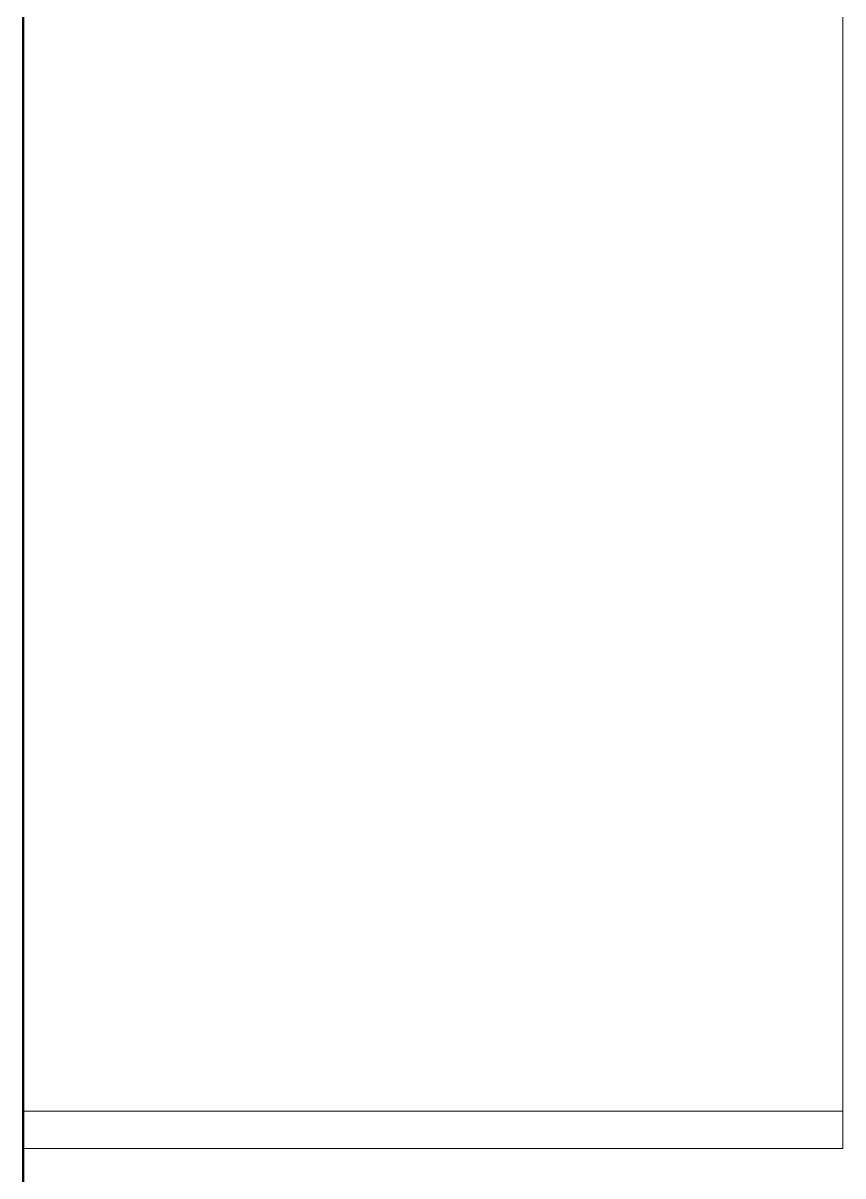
# Model space of a CAD drawing. Header units: metres. Extents: x 10 to 831, y 10 to 584.
# Drawn here: x 546 to 546.8, y 325.537 to 326.663 of the extents above; entities that cross this region are included whole.
import ezdxf

# ---------------------------------------------------------------- set-up
doc = ezdxf.new("R2010")
doc.units = ezdxf.units.M
doc.layers.add('CUT', color=7, linetype='Continuous', lineweight=50)
doc.layers.add('VIS', color=8, linetype='Continuous', lineweight=13)

msp = doc.modelspace()

# ---------------------------------------------------------------- linework, layer by layer
at = {"layer": 'CUT'}
msp.add_line((546, 288), (546, 384), dxfattribs=at)
at = {"layer": 'VIS'}
for p, q in [((546, 288), (546, 384)), ((546.8, 325.6), (546.8, 328.302)), ((546.8, 328.302), (546.8, 325.6)), ((546.8, 328.302), (546.8, 325.6)), ((546.8, 326.612), (546.8, 328.302)), ((546.8, 328.302), (546.8, 325.6)), ((546.8, 325.6), (546.8, 328.302)), ((546.8, 328.302), (546.8, 326.612)), ((546.8, 325.6), (546.8, 328.302)), ((546.8, 328.302), (546.8, 325.6)), ((546.8, 325.6), (546.8, 328.302)), ((546.8, 325.6), (546.8, 328.302)), ((546.8, 325.6), (546.8, 328.302)), ((546.8, 326.612), (546.8, 328.302)), ((546.8, 328.302), (546.8, 325.6)), ((546.8, 328.302), (546.8, 325.6)), ((546.8, 325.6), (546.8, 328.302)), ((546.8, 328.302), (546.8, 326.4304)), ((546.8, 325.6), (546.8, 328.302)), ((546.8, 328.302), (546.8, 325.6)), ((546.8, 325.6), (546.8, 328.302)), ((546.8, 325.6), (546.8, 328.302)), ((546.8, 328.302), (546.8, 325.6)), ((546.8, 325.6), (546.8, 328.302)), ((546.8, 328.302), (546.8, 325.6)), ((546.8, 328.302), (546.8, 326.612)), ((546.8, 325.6), (546.8, 328.302)), ((546.8, 325.6), (546.8, 328.302)), ((546.8, 328.302), (546.8, 325.6)), ((546.8, 325.6), (546.8, 328.302)), ((546.8, 328.302), (546.8, 325.6)), ((546.8, 328.302), (546.8, 326.1224)), ((546.8, 325.6), (546.8, 328.302)), ((546.8, 326.612), (546.8, 328.302)), ((546.8, 328.302), (546.8, 326.5592)), ((546.8, 328.302), (546.8, 326.5592)), ((546.8, 325.6), (546.8, 328.302)), ((546.8, 328.302), (546.8, 325.6)), ((546.8, 325.6), (546.8, 328.302)), ((546.8, 328.302), (546.8, 325.6)), ((546.8, 325.6), (546.8, 328.302)), ((546.8, 325.6), (546.8, 328.302)), ((546.8, 325.6), (546.8, 328.302)), ((546.8, 325.6), (546.8, 328.302)), ((546.8, 325.6), (546.8, 328.302)), ((546.8, 328.302), (546.8, 326.5592)), ((546.8, 328.302), (546.8, 326.5592)), ((546.8, 325.6), (546.8, 328.302)), ((546.8, 328.302), (546.8, 326.1224)), ((546.8, 325.6), (546.8, 328.302)), ((546.8, 328.302), (546.8, 325.6)), ((546.8, 328.302), (546.8, 325.6)), ((546.8, 328.302), (546.8, 325.6)), ((546.8, 328.302), (546.8, 326.612)), ((546.8, 325.6), (546.8, 328.302)), ((546.8, 328.302), (546.8, 325.6)), ((546.8, 325.6), (546.8, 328.302)), ((546.8, 328.302), (546.8, 325.6)), ((546.8, 328.302), (546.8, 326.5592)), ((546.8, 328.302), (546.8, 326.5592)), ((546.8, 325.6), (546.8, 328.302)), ((546.8, 325.6), (546.8, 328.302)), ((546.8, 325.6), (546.8, 328.302)), ((546.8, 328.302), (546.8, 325.6)), ((546.8, 326.4196), (546.8, 328.302)), ((546.8, 328.302), (546.8, 325.6)), ((546.8, 326.4196), (546.8, 328.302)), ((546.8, 328.302), (546.8, 326.4304)), ((546.8, 325.6), (546.8, 328.302)), ((546.8, 328.302), (546.8, 325.6)), ((546.8, 325.6), (546.8, 328.302)), ((546.8, 328.302), (546.8, 325.6)), ((546.8, 326.612), (546.8, 328.302)), ((546.8, 328.302), (546.8, 326.5592)), ((546.8, 328.302), (546.8, 326.5592)), ((546.8, 325.6), (546.8, 328.302)), ((546.8, 325.6), (546.8, 328.302)), ((546.8, 328.302), (546.8, 325.6)), ((546.8, 325.6), (546.8, 328.302)), ((546.8, 328.302), (546.8, 325.6)), ((546.8, 325.6), (546.8, 328.302)), ((546.8, 328.302), (546.8, 325.6)), ((546.8, 325.6), (546.8, 328.302)), ((546.8, 328.302), (546.8, 326.612)), ((546.8, 328.302), (546.8, 325.6)), ((546.8, 327.9336), (546.8, 326.514)), ((546.8, 327.9336), (546.8, 326.514)), ((546.8, 327.7796), (546.8, 325.6)), ((546.8, 325.6), (546.8, 327.7796)), ((546.8, 327.7796), (546.8, 325.6)), ((546.8, 325.6), (546.8, 327.7796)), ((546.8, 325.6), (546.8, 327.7796)), ((546.8, 327.7796), (546.8, 325.6)), ((546.8, 327.7796), (546.8, 325.6)), ((546.8, 325.6), (546.8, 327.7796)), ((546.8, 327.754), (546.8, 326.1476)), ((546.8, 327.754), (546.8, 326.1476)), ((546, 325.6), (546, 327.598)), ((546, 325.6), (546, 327.598)), ((546.8, 327.4132), (546.8, 325.9664)), ((546.8, 327.4132), (546.8, 325.9664)), ((546.8, 327.136), (546.8, 325.6)), ((546.8, 327.136), (546.8, 325.6)), ((546.8, 327.136), (546.8, 325.6)), ((546.8, 327.136), (546.8, 325.6)), ((546.8, 326.7732), (546.8, 326.1168)), ((546.8, 326.7732), (546.8, 326.1168)), ((546.8, 326.7472), (546.8, 326.558)), ((546.8, 326.7472), (546.8, 326.558)), ((546.8, 326.5384), (546.8, 326.7356)), ((546.8, 326.5384), (546.8, 326.7356)), ((546.8, 326.5384), (546.8, 326.7356)), ((546.8, 326.5384), (546.8, 326.7356)), ((546.8, 326.7348), (546.8, 326.5372)), ((546.8, 326.7348), (546.8, 326.5372)), ((546.8, 326.6608), (546.8, 326.73)), ((546.8, 326.6608), (546.8, 326.73)), ((546.8, 326.6608), (546.8, 326.73)), ((546.8, 326.6608), (546.8, 326.73)), ((546.8, 326.6608), (546.8, 326.73)), ((546.8, 326.6608), (546.8, 326.73)), ((546.8, 326.6608), (546.8, 326.73)), ((546.8, 326.6608), (546.8, 326.73)), ((546.8, 325.6), (546.8, 326.7188)), ((546.8, 325.6), (546.8, 326.7188)), ((546.8, 325.6), (546.8, 326.7188)), ((546.8, 326.7188), (546.8, 325.6)), ((546.8, 325.6), (546.8, 326.7188)), ((546.8, 326.7188), (546.8, 325.6)), ((546.8, 325.6), (546.8, 326.7188)), ((546.8, 326.7188), (546.8, 325.6)), ((546.8, 325.6), (546.8, 326.7188)), ((546.8, 326.7188), (546.8, 325.6)), ((546.8, 326.7188), (546.8, 325.6)), ((546.8, 326.7188), (546.8, 325.6)), ((546.8, 326.7188), (546.8, 325.6)), ((546.8, 325.6), (546.8, 326.7188)), ((546.8, 326.7188), (546.8, 325.6)), ((546.8, 325.6), (546.8, 326.7188)), ((546.8, 326.7152), (546.8, 326.3252)), ((546.8, 325.6), (546.8, 326.7152)), ((546.8, 325.6), (546.8, 326.7152)), ((546.8, 325.6), (546.8, 326.7152)), ((546.8, 326.7152), (546.8, 326.3252)), ((546.8, 325.6), (546.8, 326.7152)), ((546.8, 326.7152), (546.8, 326.3252)), ((546.8, 326.7152), (546.8, 326.3252)), ((546.8, 326.7096), (546.8, 326.1224)), ((546.8, 326.7096), (546.8, 326.1224)), ((546.8, 326.7096), (546.8, 326.1224)), ((546.8, 326.7096), (546.8, 326.1224)), ((546.8, 326.5956), (546.8, 326.7032)), ((546.8, 326.7032), (546.8, 326.5956)), ((546.8, 326.7032), (546.8, 326.5956)), ((546.8, 326.5956), (546.8, 326.7032)), ((546.8, 326.7), (546.8, 326.5916)), ((546.8, 326.7), (546.8, 326.5916)), ((546.8, 326.694), (546.8, 326.6192)), ((546.8, 326.694), (546.8, 326.6192)), ((546.8, 326.5784), (546.8, 326.688)), ((546.8, 326.5784), (546.8, 326.688)), ((546.8, 326.6468), (546.8, 326.6788)), ((546.8, 326.6468), (546.8, 326.6788)), ((546.8, 326.6756), (546.8, 326.5852)), ((546.8, 326.6756), (546.8, 326.5852)), ((546.8, 326.6528), (546.8, 326.6708)), ((546.8, 326.6528), (546.8, 326.6708)), ((546.8, 326.5908), (546.8, 326.6608)), ((546.8, 326.5908), (546.8, 326.6608)), ((546.8, 326.5908), (546.8, 326.6608)), ((546.8, 326.5908), (546.8, 326.6608)), ((546.8, 326.5908), (546.8, 326.6608)), ((546.8, 326.5908), (546.8, 326.6608)), ((546.8, 326.5908), (546.8, 326.6608)), ((546.8, 326.5908), (546.8, 326.6608)), ((546.8, 326.634), (546.8, 326.6528)), ((546.8, 326.634), (546.8, 326.6528)), ((546.8, 326.61), (546.8, 326.6468)), ((546.8, 326.61), (546.8, 326.6468)), ((546.8, 326.614), (546.8, 326.634)), ((546.8, 326.614), (546.8, 326.634)), ((546.8, 326.6192), (546.8, 326.5376)), ((546.8, 326.6192), (546.8, 326.5376)), ((546.8, 326.5924), (546.8, 326.614)), ((546.8, 326.5924), (546.8, 326.614)), ((546.8, 326.612), (546.8, 326.5424)), ((546.8, 326.5424), (546.8, 326.612)), ((546.8, 326.612), (546.8, 326.5424)), ((546.8, 326.5424), (546.8, 326.612)), ((546.8, 326.612), (546.8, 326.5424)), ((546.8, 326.5424), (546.8, 326.612)), ((546.8, 326.612), (546.8, 326.5424)), ((546.8, 326.5424), (546.8, 326.612)), ((546.8, 326.5696), (546.8, 326.61)), ((546.8, 326.5696), (546.8, 326.61)), ((546.8, 326.4988), (546.8, 326.5956)), ((546.8, 326.4988), (546.8, 326.5956)), ((546.8, 326.5956), (546.8, 326.4988)), ((546.8, 326.5956), (546.8, 326.4988)), ((546.8, 326.5692), (546.8, 326.5924)), ((546.8, 326.5692), (546.8, 326.5924)), ((546.8, 326.5916), (546.8, 326.4948)), ((546.8, 326.5916), (546.8, 326.4948)), ((546.8, 326.5212), (546.8, 326.5908)), ((546.8, 326.5212), (546.8, 326.5908)), ((546.8, 326.5212), (546.8, 326.5908)), ((546.8, 326.5212), (546.8, 326.5908)), ((546.8, 326.5212), (546.8, 326.5908)), ((546.8, 326.5212), (546.8, 326.5908)), ((546.8, 326.5212), (546.8, 326.5908)), ((546.8, 326.5212), (546.8, 326.5908)), ((546.8, 326.59), (546.8, 326.59)), ((546.8, 326.59), (546.8, 326.4268)), ((546.8, 326.59), (546.8, 326.416)), ((546.8, 326.59), (546.8, 326.416)), ((546.8, 326.59), (546.8, 326.59)), ((546.8, 326.59), (546.8, 326.4268)), ((546.8, 326.5852), (546.8, 326.4876)), ((546.8, 326.5852), (546.8, 326.4876)), ((546.8, 326.4824), (546.8, 326.5784)), ((546.8, 326.4824), (546.8, 326.5784)), ((546.8, 326.5256), (546.8, 326.5696)), ((546.8, 326.5256), (546.8, 326.5696)), ((546.8, 326.5444), (546.8, 326.5692)), ((546.8, 326.5444), (546.8, 326.5692)), ((546.8, 326.5592), (546.8, 326.4128)), ((546.8, 326.5592), (546.8, 326.4128)), ((546.8, 326.4128), (546.8, 326.5592)), ((546.8, 326.4128), (546.8, 326.5592)), ((546.8, 326.5592), (546.8, 326.4128)), ((546.8, 326.4128), (546.8, 326.5592)), ((546.8, 326.4128), (546.8, 326.5592)), ((546.8, 326.5592), (546.8, 326.4128)), ((546.8, 326.558), (546.8, 326.384)), ((546.8, 326.558), (546.8, 326.384)), ((546.8, 326.5536), (546.8, 326.5536)), ((546.8, 326.5536), (546.8, 326.4328)), ((546.8, 326.5536), (546.8, 326.5536)), ((546.8, 326.49), (546.8, 326.5536)), ((546.8, 326.49), (546.8, 326.5536)), ((546.8, 326.5536), (546.8, 326.4328)), ((546.8, 326.5172), (546.8, 326.5444)), ((546.8, 326.5172), (546.8, 326.5444)), ((546.8, 326.5424), (546.8, 326.4768)), ((546.8, 326.5424), (546.8, 326.4768)), ((546.8, 326.4768), (546.8, 326.5424)), ((546.8, 326.4768), (546.8, 326.5424)), ((546.8, 326.5424), (546.8, 326.4768)), ((546.8, 326.4768), (546.8, 326.5424)), ((546.8, 326.4768), (546.8, 326.5424)), ((546.8, 326.5424), (546.8, 326.4768)), ((546.8, 326.3584), (546.8, 326.5384)), ((546.8, 326.3584), (546.8, 326.5384)), ((546.8, 326.3584), (546.8, 326.5384)), ((546.8, 326.3584), (546.8, 326.5384)), ((546.8, 326.5376), (546.8, 326.4492)), ((546.8, 326.5376), (546.8, 326.4492)), ((546.8, 326.5372), (546.8, 326.3572)), ((546.8, 326.5372), (546.8, 326.3572)), ((546.8, 326.478), (546.8, 326.5256)), ((546.8, 326.478), (546.8, 326.5256)), ((546.8, 326.5232), (546.8, 326.4548)), ((546.8, 326.5232), (546.8, 326.4548)), ((546.8, 326.5232), (546.8, 326.4548)), ((546.8, 326.5232), (546.8, 326.4548)), ((546.8, 326.5232), (546.8, 326.4548)), ((546.8, 326.5232), (546.8, 326.4548)), ((546.8, 326.5232), (546.8, 326.4548)), ((546.8, 326.5232), (546.8, 326.4548)), ((546.8, 326.488), (546.8, 326.5172)), ((546.8, 326.488), (546.8, 326.5172)), ((546.8, 326.514), (546.8, 326.4808)), ((546.8, 326.514), (546.8, 326.4808)), ((546.8, 326.4988), (546.8, 326.4128)), ((546.8, 326.4988), (546.8, 326.4128)), ((546.8, 326.4128), (546.8, 326.4988)), ((546.8, 326.4128), (546.8, 326.4988)), ((546.8, 326.4948), (546.8, 326.4088)), ((546.8, 326.4948), (546.8, 326.4088)), ((546.8, 326.3428), (546.8, 326.492)), ((546.8, 326.492), (546.8, 326.4292)), ((546.8, 326.3428), (546.8, 326.492)), ((546.8, 326.492), (546.8, 326.492)), ((546.8, 326.492), (546.8, 326.4292)), ((546.8, 326.492), (546.8, 326.492)), ((546.8, 326.4308), (546.8, 326.49)), ((546.8, 326.4308), (546.8, 326.49)), ((546.8, 326.4564), (546.8, 326.488)), ((546.8, 326.4564), (546.8, 326.488)), ((546.8, 326.4876), (546.8, 326.3832)), ((546.8, 326.4876), (546.8, 326.3832)), ((546.8, 326.3996), (546.8, 326.4824)), ((546.8, 326.3996), (546.8, 326.4824)), ((546.8, 326.4808), (546.8, 326.464)), ((546.8, 326.4808), (546.8, 326.464)), ((546.8, 326.4268), (546.8, 326.478)), ((546.8, 326.4268), (546.8, 326.478)), ((546.8, 326.4156), (546.8, 326.4768)), ((546.8, 326.4156), (546.8, 326.4768)), ((546.8, 326.4768), (546.8, 326.4156)), ((546.8, 326.4768), (546.8, 326.4156)), ((546.8, 326.4156), (546.8, 326.4768)), ((546.8, 326.4768), (546.8, 326.4156)), ((546.8, 326.4768), (546.8, 326.4156)), ((546.8, 326.4156), (546.8, 326.4768)), ((546.8, 326.4224), (546.8, 326.4564)), ((546.8, 326.4224), (546.8, 326.4564)), ((546.8, 326.4548), (546.8, 326.3832)), ((546.8, 326.4548), (546.8, 326.3832)), ((546.8, 326.4548), (546.8, 326.3832)), ((546.8, 326.4548), (546.8, 326.3832)), ((546.8, 326.4548), (546.8, 326.3832)), ((546.8, 326.4548), (546.8, 326.3832)), ((546.8, 326.4548), (546.8, 326.3832)), ((546.8, 326.4548), (546.8, 326.3832)), ((546.8, 326.4492), (546.8, 326.3544)), ((546.8, 326.4492), (546.8, 326.3544)), ((546.8, 326.4328), (546.8, 326.3128)), ((546.8, 326.4328), (546.8, 326.3128)), ((546.8, 326.376), (546.8, 326.4308)), ((546.8, 326.376), (546.8, 326.4308)), ((546.8, 326.4304), (546.8, 326.2964)), ((546.8, 326.4304), (546.8, 326.2964)), ((546.8, 326.4292), (546.8, 326.3716)), ((546.8, 326.4292), (546.8, 326.3716)), ((546.8, 326.3804), (546.8, 326.4268)), ((546.8, 326.2936), (546.8, 326.4268)), ((546.8, 326.2936), (546.8, 326.4268)), ((546.8, 326.3804), (546.8, 326.4268)), ((546.8, 326.3852), (546.8, 326.4224)), ((546.8, 326.3852), (546.8, 326.4224)), ((546.8, 326.3636), (546.8, 326.4196)), ((546.8, 326.3636), (546.8, 326.4196)), ((546.8, 326.3832), (546.8, 326.4176)), ((546.8, 326.3832), (546.8, 326.4176)), ((546.8, 326.3832), (546.8, 326.4176)), ((546.8, 326.3832), (546.8, 326.4176)), ((546.8, 326.3832), (546.8, 326.4176)), ((546.8, 326.3832), (546.8, 326.4176)), ((546.8, 326.3832), (546.8, 326.4176)), ((546.8, 326.3832), (546.8, 326.4176)), ((546.8, 326.416), (546.8, 326.3608)), ((546.8, 326.416), (546.8, 326.3608)), ((546.8, 326.3588), (546.8, 326.4156)), ((546.8, 326.4156), (546.8, 326.3588)), ((546.8, 326.3588), (546.8, 326.4156)), ((546.8, 326.4156), (546.8, 326.3588)), ((546.8, 326.3588), (546.8, 326.4156)), ((546.8, 326.4156), (546.8, 326.3588)), ((546.8, 326.3588), (546.8, 326.4156)), ((546.8, 326.4156), (546.8, 326.3588)), ((546.8, 326.4128), (546.8, 326.276)), ((546.8, 326.276), (546.8, 326.4128)), ((546.8, 326.4128), (546.8, 326.3376)), ((546.8, 326.4128), (546.8, 326.276)), ((546.8, 326.276), (546.8, 326.4128)), ((546.8, 326.3376), (546.8, 326.4128)), ((546.8, 326.4128), (546.8, 326.276)), ((546.8, 326.3376), (546.8, 326.4128)), ((546.8, 326.276), (546.8, 326.4128)), ((546.8, 326.4128), (546.8, 326.276)), ((546.8, 326.4128), (546.8, 326.3376)), ((546.8, 326.276), (546.8, 326.4128)), ((546.8, 326.4088), (546.8, 326.334)), ((546.8, 326.4088), (546.8, 326.334)), ((546.8, 326.3296), (546.8, 326.3996)), ((546.8, 326.3296), (546.8, 326.3996)), ((546.8, 326.3432), (546.8, 326.3852)), ((546.8, 326.3432), (546.8, 326.3852)), ((546.8, 326.384), (546.8, 326.226)), ((546.8, 326.384), (546.8, 326.226)), ((546.8, 326.3832), (546.8, 326.2596)), ((546.8, 326.3832), (546.8, 326.2596)), ((546.8, 326.3372), (546.8, 326.3804)), ((546.8, 326.3372), (546.8, 326.3804)), ((546.8, 326.326), (546.8, 326.376)), ((546.8, 326.326), (546.8, 326.376)), ((546.8, 326.3716), (546.8, 326.3192)), ((546.8, 326.3716), (546.8, 326.3192)), ((546.8, 326.3124), (546.8, 326.3636)), ((546.8, 326.3124), (546.8, 326.3636)), ((546.8, 326.3608), (546.8, 326.3104)), ((546.8, 326.3608), (546.8, 326.3104)), ((546.8, 326.3588), (546.8, 326.3072)), ((546.8, 326.3072), (546.8, 326.3588)), ((546.8, 326.3588), (546.8, 326.3072)), ((546.8, 326.3072), (546.8, 326.3588)), ((546.8, 326.3588), (546.8, 326.3072)), ((546.8, 326.3072), (546.8, 326.3588)), ((546.8, 326.3588), (546.8, 326.3072)), ((546.8, 326.3072), (546.8, 326.3588)), ((546.8, 326.196), (546.8, 326.3584)), ((546.8, 326.196), (546.8, 326.3584)), ((546.8, 326.196), (546.8, 326.3584)), ((546.8, 326.196), (546.8, 326.3584)), ((546.8, 326.3572), (546.8, 326.1944)), ((546.8, 326.3572), (546.8, 326.1944)), ((546.8, 326.3544), (546.8, 326.248)), ((546.8, 326.3544), (546.8, 326.248)), ((546.8, 326.304), (546.8, 326.3432)), ((546.8, 326.304), (546.8, 326.3432)), ((546.8, 326.2068), (546.8, 326.3428)), ((546.8, 326.2068), (546.8, 326.3428)), ((546.8, 326.2736), (546.8, 326.3376)), ((546.8, 326.3376), (546.8, 326.2736)), ((546.8, 326.3376), (546.8, 326.2736)), ((546.8, 326.2736), (546.8, 326.3376)), ((546.8, 326.2972), (546.8, 326.3372)), ((546.8, 326.2972), (546.8, 326.3372)), ((546.8, 326.334), (546.8, 326.2708)), ((546.8, 326.334), (546.8, 326.2708)), ((546.8, 326.272), (546.8, 326.3296)), ((546.8, 326.272), (546.8, 326.3296)), ((546.8, 326.2808), (546.8, 326.326)), ((546.8, 326.2808), (546.8, 326.326)), ((546.8, 326.3252), (546.8, 325.6)), ((546.8, 326.3252), (546.8, 325.6)), ((546.8, 326.3252), (546.8, 325.6)), ((546.8, 326.3252), (546.8, 325.6)), ((546.8, 326.3192), (546.8, 326.2724)), ((546.8, 326.3192), (546.8, 326.2724)), ((546.8, 326.3128), (546.8, 326.1956)), ((546.8, 326.3128), (546.8, 326.1956)), ((546.8, 326.2664), (546.8, 326.3124)), ((546.8, 326.2664), (546.8, 326.3124)), ((546.8, 326.3104), (546.8, 326.2648)), ((546.8, 326.3104), (546.8, 326.2648)), ((546.8, 326.3072), (546.8, 326.2612)), ((546.8, 326.3072), (546.8, 326.2612)), ((546.8, 326.2612), (546.8, 326.3072)), ((546.8, 326.2612), (546.8, 326.3072)), ((546.8, 326.3072), (546.8, 326.2612)), ((546.8, 326.2612), (546.8, 326.3072)), ((546.8, 326.2612), (546.8, 326.3072)), ((546.8, 326.3072), (546.8, 326.2612)), ((546.8, 326.2672), (546.8, 326.304)), ((546.8, 326.2672), (546.8, 326.304)), ((546.8, 326.2612), (546.8, 326.2972)), ((546.8, 326.2612), (546.8, 326.2972)), ((546.8, 326.2964), (546.8, 326.1728)), ((546.8, 326.2964), (546.8, 326.1728)), ((546.8, 326.1708), (546.8, 326.2936)), ((546.8, 326.1708), (546.8, 326.2936)), ((546.8, 326.2412), (546.8, 326.2808)), ((546.8, 326.2412), (546.8, 326.2808)), ((546.8, 326.1492), (546.8, 326.276)), ((546.8, 326.276), (546.8, 326.1492)), ((546.8, 326.1492), (546.8, 326.276)), ((546.8, 326.276), (546.8, 326.1492)), ((546.8, 326.1492), (546.8, 326.276)), ((546.8, 326.276), (546.8, 326.1492)), ((546.8, 326.1492), (546.8, 326.276)), ((546.8, 326.276), (546.8, 326.1492)), ((546.8, 326.2208), (546.8, 326.2736)), ((546.8, 326.2208), (546.8, 326.2736)), ((546.8, 326.2736), (546.8, 326.2208)), ((546.8, 326.2736), (546.8, 326.2208)), ((546.8, 326.2724), (546.8, 326.2308)), ((546.8, 326.2724), (546.8, 326.2308)), ((546.8, 326.2256), (546.8, 326.272)), ((546.8, 326.2256), (546.8, 326.272)), ((546.8, 326.2708), (546.8, 326.2188)), ((546.8, 326.2708), (546.8, 326.2188)), ((546.8, 326.2332), (546.8, 326.2672)), ((546.8, 326.2332), (546.8, 326.2672)), ((546.8, 326.2248), (546.8, 326.2664)), ((546.8, 326.2248), (546.8, 326.2664)), ((546.8, 326.2648), (546.8, 326.224)), ((546.8, 326.2648), (546.8, 326.224)), ((546.8, 326.2212), (546.8, 326.2612)), ((546.8, 326.2284), (546.8, 326.2612)), ((546.8, 326.2212), (546.8, 326.2612)), ((546.8, 326.2612), (546.8, 326.2212)), ((546.8, 326.2612), (546.8, 326.2212)), ((546.8, 326.2212), (546.8, 326.2612)), ((546.8, 326.2612), (546.8, 326.2212)), ((546.8, 326.2612), (546.8, 326.2212)), ((546.8, 326.2284), (546.8, 326.2612)), ((546.8, 326.2212), (546.8, 326.2612)), ((546.8, 326.2596), (546.8, 326.1444)), ((546.8, 326.2596), (546.8, 326.1444)), ((546.8, 326.248), (546.8, 326.1472)), ((546.8, 326.248), (546.8, 326.1472)), ((546.8, 326.2068), (546.8, 326.2412)), ((546.8, 326.2068), (546.8, 326.2412)), ((546.8, 326.2028), (546.8, 326.2332)), ((546.8, 326.2028), (546.8, 326.2332)), ((546.8, 326.2308), (546.8, 326.1948)), ((546.8, 326.2308), (546.8, 326.1948)), ((546.8, 326.1996), (546.8, 326.2284)), ((546.8, 326.1996), (546.8, 326.2284)), ((546.8, 326.226), (546.8, 326.084)), ((546.8, 326.226), (546.8, 326.084)), ((546.8, 326.1908), (546.8, 326.2256)), ((546.8, 326.1908), (546.8, 326.2256)), ((546.8, 326.1884), (546.8, 326.2248)), ((546.8, 326.1884), (546.8, 326.2248)), ((546.8, 326.224), (546.8, 326.1876)), ((546.8, 326.224), (546.8, 326.1876)), ((546.8, 326.1872), (546.8, 326.2212)), ((546.8, 326.2212), (546.8, 326.1872)), ((546.8, 326.1872), (546.8, 326.2212)), ((546.8, 326.2212), (546.8, 326.1872)), ((546.8, 326.1872), (546.8, 326.2212)), ((546.8, 326.2212), (546.8, 326.1872)), ((546.8, 326.1872), (546.8, 326.2212)), ((546.8, 326.2212), (546.8, 326.1872)), ((546.8, 326.2208), (546.8, 326.1796)), ((546.8, 326.2208), (546.8, 326.1796)), ((546.8, 326.1796), (546.8, 326.2208)), ((546.8, 326.1796), (546.8, 326.2208)), ((546.8, 326.2188), (546.8, 326.1784)), ((546.8, 326.2188), (546.8, 326.1784)), ((546.8, 326.1784), (546.8, 326.2068)), ((546.8, 326.1784), (546.8, 326.2068)), ((546.8, 326.084), (546.8, 326.2068)), ((546.8, 326.084), (546.8, 326.2068)), ((546.8, 326.1756), (546.8, 326.2028)), ((546.8, 326.1756), (546.8, 326.2028)), ((546.8, 326.1752), (546.8, 326.1996)), ((546.8, 326.1752), (546.8, 326.1996)), ((546.8, 326.0508), (546.8, 326.196)), ((546.8, 326.0508), (546.8, 326.196)), ((546.8, 326.0508), (546.8, 326.196)), ((546.8, 326.0508), (546.8, 326.196)), ((546.8, 326.1956), (546.8, 326.0828)), ((546.8, 326.1956), (546.8, 326.0828)), ((546.8, 326.1948), (546.8, 326.1644)), ((546.8, 326.1948), (546.8, 326.1644)), ((546.8, 326.1944), (546.8, 326.0492)), ((546.8, 326.1944), (546.8, 326.0492)), ((546.8, 326.1664), (546.8, 326.1908)), ((546.8, 326.1664), (546.8, 326.1908)), ((546.8, 326.1568), (546.8, 326.1884)), ((546.8, 326.1568), (546.8, 326.1884)), ((546.8, 326.1876), (546.8, 326.1564)), ((546.8, 326.1876), (546.8, 326.1564)), ((546.8, 326.1872), (546.8, 326.1604)), ((546.8, 326.1604), (546.8, 326.1872)), ((546.8, 326.1872), (546.8, 326.1604)), ((546.8, 326.1604), (546.8, 326.1872)), ((546.8, 326.1872), (546.8, 326.1604)), ((546.8, 326.1604), (546.8, 326.1872)), ((546.8, 326.1872), (546.8, 326.1604)), ((546.8, 326.1604), (546.8, 326.1872)), ((546.8, 326.1796), (546.8, 326.15)), ((546.8, 326.15), (546.8, 326.1796)), ((546.8, 326.15), (546.8, 326.1796)), ((546.8, 326.1796), (546.8, 326.15)), ((546.8, 326.1784), (546.8, 326.1492)), ((546.8, 326.1556), (546.8, 326.1784)), ((546.8, 326.1784), (546.8, 326.1492)), ((546.8, 326.1556), (546.8, 326.1784)), ((546.8, 326.152), (546.8, 326.1756)), ((546.8, 326.152), (546.8, 326.1756)), ((546.8, 326.1544), (546.8, 326.1752)), ((546.8, 326.1544), (546.8, 326.1752)), ((546.8, 326.1748), (546.8, 326.1748)), ((546.8, 326.1748), (546.8, 326.1748)), ((546.8, 325.6), (546.8, 326.1748)), ((546.8, 325.6), (546.8, 326.1748)), ((546.8, 325.6), (546.8, 326.1748)), ((546.8, 325.6), (546.8, 326.1748)), ((546.8, 326.1748), (546.8, 326.1748)), ((546.8, 325.6), (546.8, 326.1748)), ((546.8, 326.1748), (546.8, 326.1748)), ((546.8, 326.1748), (546.8, 326.1748)), ((546.8, 325.6), (546.8, 326.1748)), ((546.8, 325.6), (546.8, 326.1748)), ((546.8, 326.1748), (546.8, 326.1748)), ((546.8, 326.1748), (546.8, 326.1748)), ((546.8, 326.1748), (546.8, 326.1748)), ((546.8, 325.6), (546.8, 326.1748)), ((546.8, 326.1728), (546.8, 326.0604)), ((546.8, 326.1728), (546.8, 326.0604)), ((546.8, 326.0588), (546.8, 326.1708)), ((546.8, 326.0588), (546.8, 326.1708)), ((546.8, 326.1524), (546.8, 326.1664)), ((546.8, 326.1524), (546.8, 326.1664)), ((546.8, 326.1644), (546.8, 326.1396)), ((546.8, 326.1644), (546.8, 326.1396)), ((546.8, 326.1604), (546.8, 326.1404)), ((546.8, 326.1604), (546.8, 326.1404)), ((546.8, 326.1404), (546.8, 326.1604)), ((546.8, 326.1404), (546.8, 326.1604)), ((546.8, 326.1604), (546.8, 326.1404)), ((546.8, 326.1404), (546.8, 326.1604)), ((546.8, 326.1404), (546.8, 326.1604)), ((546.8, 326.1604), (546.8, 326.1404)), ((546.8, 326.1304), (546.8, 326.1568)), ((546.8, 326.1304), (546.8, 326.1568)), ((546.8, 326.1564), (546.8, 326.13)), ((546.8, 326.1564), (546.8, 326.13)), ((546.8, 326.1392), (546.8, 326.1556)), ((546.8, 326.1392), (546.8, 326.1556)), ((546.8, 326.1384), (546.8, 326.1544)), ((546.8, 326.1384), (546.8, 326.1544)), ((546.8, 326.1524), (546.8, 326.1476)), ((546.8, 326.1524), (546.8, 326.1476)), ((546.8, 326.132), (546.8, 326.152)), ((546.8, 326.132), (546.8, 326.152)), ((546.8, 326.132), (546.8, 326.15)), ((546.8, 326.15), (546.8, 326.132)), ((546.8, 326.15), (546.8, 326.132)), ((546.8, 326.132), (546.8, 326.15)), ((546.8, 326.0332), (546.8, 326.1492)), ((546.8, 326.0332), (546.8, 326.1492)), ((546.8, 326.1492), (546.8, 326.1316)), ((546.8, 326.1492), (546.8, 326.0332)), ((546.8, 326.1492), (546.8, 326.0332)), ((546.8, 326.1492), (546.8, 326.1316)), ((546.8, 326.0332), (546.8, 326.1492)), ((546.8, 326.1492), (546.8, 326.0332)), ((546.8, 326.1492), (546.8, 326.0332)), ((546.8, 326.0332), (546.8, 326.1492)), ((546.8, 326.1476), (546.8, 326.1476)), ((546.8, 326.1476), (546.8, 326.1476)), ((546.8, 326.1472), (546.8, 326.0528)), ((546.8, 326.1472), (546.8, 326.0528)), ((546.8, 326.1444), (546.8, 326.0388)), ((546.8, 326.1444), (546.8, 326.0388)), ((546.8, 326.1284), (546.8, 326.1404)), ((546.8, 326.1284), (546.8, 326.1404)), ((546.8, 326.1404), (546.8, 326.1284)), ((546.8, 326.1404), (546.8, 326.1284)), ((546.8, 326.1284), (546.8, 326.1404)), ((546.8, 326.1404), (546.8, 326.1284)), ((546.8, 326.1404), (546.8, 326.1284)), ((546.8, 326.1284), (546.8, 326.1404)), ((546.8, 326.1396), (546.8, 326.12)), ((546.8, 326.1396), (546.8, 326.12)), ((546.8, 326.1292), (546.8, 326.1392)), ((546.8, 326.1292), (546.8, 326.1392)), ((546.8, 326.1264), (546.8, 326.1384)), ((546.8, 326.1264), (546.8, 326.1384)), ((546.8, 326.126), (546.8, 326.132)), ((546.8, 326.116), (546.8, 326.132)), ((546.8, 326.126), (546.8, 326.132)), ((546.8, 326.132), (546.8, 326.126)), ((546.8, 326.132), (546.8, 326.126)), ((546.8, 326.116), (546.8, 326.132)), ((546.8, 326.1316), (546.8, 326.126)), ((546.8, 326.1316), (546.8, 326.126)), ((546.8, 326.1084), (546.8, 326.1304)), ((546.8, 326.1084), (546.8, 326.1304)), ((546.8, 326.13), (546.8, 326.1084)), ((546.8, 326.13), (546.8, 326.1084)), ((546.8, 326.126), (546.8, 326.1292)), ((546.8, 326.126), (546.8, 326.1292)), ((546.8, 326.124), (546.8, 326.1284)), ((546.8, 326.1284), (546.8, 326.124)), ((546.8, 326.124), (546.8, 326.1284)), ((546.8, 326.1284), (546.8, 326.124)), ((546.8, 326.124), (546.8, 326.1284)), ((546.8, 326.1284), (546.8, 326.124)), ((546.8, 326.124), (546.8, 326.1284)), ((546.8, 326.1284), (546.8, 326.124)), ((546.8, 326.1192), (546.8, 326.1264)), ((546.8, 326.1192), (546.8, 326.1264)), ((546.8, 326.1224), (546.8, 325.6)), ((546.8, 326.1224), (546.8, 325.6)), ((546.8, 326.122), (546.8, 326.1224)), ((546.8, 326.1224), (546.8, 326.1224)), ((546.8, 326.122), (546.8, 326.1224)), ((546.8, 326.1224), (546.8, 326.1224)), ((546.8, 326.1224), (546.8, 326.1224)), ((546.8, 326.1224), (546.8, 325.6)), ((546.8, 326.1224), (546.8, 325.6)), ((546.8, 326.1224), (546.8, 326.1224)), ((546.8, 326.1224), (546.8, 326.1224)), ((546.8, 326.1224), (546.8, 326.1224)), ((546.8, 326.1224), (546.8, 326.1224)), ((546.8, 326.1224), (546.8, 325.6)), ((546.8, 326.1224), (546.8, 325.6)), ((546.8, 326.1224), (546.8, 326.1224)), ((546.8, 326.1224), (546.8, 325.6)), ((546.8, 326.1224), (546.8, 325.6)), ((546.8, 326.1224), (546.8, 326.1224)), ((546.8, 326.1224), (546.8, 326.1224)), ((546.8, 326.1216), (546.8, 326.122)), ((546.8, 326.122), (546.8, 326.122)), ((546.8, 326.122), (546.8, 326.122)), ((546.8, 326.122), (546.8, 326.122)), ((546.8, 326.1216), (546.8, 326.122)), ((546.8, 326.122), (546.8, 326.122)), ((546.8, 326.12), (546.8, 326.106)), ((546.8, 326.12), (546.8, 326.106)), ((546.8, 326.1192), (546.8, 326.1168)), ((546.8, 326.1192), (546.8, 326.1168)), ((546.8, 326.1168), (546.8, 326.1168)), ((546.8, 326.1168), (546.8, 326.1168)), ((546.8, 326.1044), (546.8, 326.116)), ((546.8, 326.1044), (546.8, 326.116)), ((546.8, 326.0916), (546.8, 326.1084)), ((546.8, 326.0916), (546.8, 326.1084)), ((546.8, 326.1084), (546.8, 326.0912)), ((546.8, 326.1084), (546.8, 326.0912)), ((546.8, 326.106), (546.8, 326.098)), ((546.8, 326.106), (546.8, 326.098)), ((546.8, 326.0976), (546.8, 326.1044)), ((546.8, 326.0976), (546.8, 326.1044)), ((546.8, 326.098), (546.8, 326.0952)), ((546.8, 326.098), (546.8, 326.0952)), ((546.8, 326.0952), (546.8, 326.0976)), ((546.8, 326.0952), (546.8, 326.0976)), ((546.8, 326.0792), (546.8, 326.0916)), ((546.8, 326.0792), (546.8, 326.0916)), ((546.8, 326.0912), (546.8, 326.0792)), ((546.8, 326.0912), (546.8, 326.0792)), ((546.8, 325.9744), (546.8, 326.084)), ((546.8, 326.084), (546.8, 325.9592)), ((546.8, 326.084), (546.8, 325.9592)), ((546.8, 325.9744), (546.8, 326.084)), ((546.8, 326.0828), (546.8, 325.9764)), ((546.8, 326.0828), (546.8, 325.9764)), ((546.8, 326.072), (546.8, 326.0792)), ((546.8, 326.0792), (546.8, 326.072)), ((546.8, 326.072), (546.8, 326.0792)), ((546.8, 326.0792), (546.8, 326.072)), ((546.8, 326.072), (546.8, 326.0696)), ((546.8, 326.072), (546.8, 326.0696)), ((546.8, 326.0696), (546.8, 326.072)), ((546.8, 326.0696), (546.8, 326.072)), ((546.8, 326.0604), (546.8, 325.9584)), ((546.8, 326.0604), (546.8, 325.9584)), ((546.8, 325.9572), (546.8, 326.0588)), ((546.8, 325.9572), (546.8, 326.0588)), ((546.8, 326.0528), (546.8, 325.9652)), ((546.8, 326.0528), (546.8, 325.9652)), ((546.8, 325.924), (546.8, 326.0508)), ((546.8, 325.924), (546.8, 326.0508)), ((546.8, 325.924), (546.8, 326.0508)), ((546.8, 325.924), (546.8, 326.0508)), ((546.8, 326.0492), (546.8, 325.9224)), ((546.8, 326.0492), (546.8, 325.9224)), ((546.8, 326.0388), (546.8, 325.9428)), ((546.8, 326.0388), (546.8, 325.9428)), ((546.8, 326.0332), (546.8, 325.9288)), ((546.8, 326.0332), (546.8, 325.9288)), ((546.8, 325.9288), (546.8, 326.0332)), ((546.8, 325.9288), (546.8, 326.0332)), ((546.8, 326.0332), (546.8, 325.9288)), ((546.8, 325.9288), (546.8, 326.0332)), ((546.8, 325.9288), (546.8, 326.0332)), ((546.8, 326.0332), (546.8, 325.9288)), ((546.8, 325.9764), (546.8, 325.878)), ((546.8, 325.9764), (546.8, 325.878)), ((546.8, 325.8776), (546.8, 325.9744)), ((546.8, 325.8776), (546.8, 325.9744)), ((546.8, 325.6), (546.8, 325.9664)), ((546.8, 325.6), (546.8, 325.9664)), ((546.8, 325.9652), (546.8, 325.8856)), ((546.8, 325.9652), (546.8, 325.8856)), ((546.8, 325.9592), (546.8, 325.852)), ((546.8, 325.9592), (546.8, 325.852)), ((546.8, 325.9584), (546.8, 325.8676)), ((546.8, 325.9584), (546.8, 325.8676)), ((546.8, 325.8668), (546.8, 325.9572)), ((546.8, 325.8668), (546.8, 325.9572)), ((546.8, 325.9428), (546.8, 325.8568)), ((546.8, 325.9428), (546.8, 325.8568)), ((546.8, 325.9288), (546.8, 325.836)), ((546.8, 325.836), (546.8, 325.9288)), ((546.8, 325.9288), (546.8, 325.836)), ((546.8, 325.836), (546.8, 325.9288)), ((546.8, 325.9288), (546.8, 325.836)), ((546.8, 325.836), (546.8, 325.9288)), ((546.8, 325.9288), (546.8, 325.836)), ((546.8, 325.836), (546.8, 325.9288)), ((546.8, 325.8156), (546.8, 325.924)), ((546.8, 325.8156), (546.8, 325.924)), ((546.8, 325.8156), (546.8, 325.924)), ((546.8, 325.8156), (546.8, 325.924)), ((546.8, 325.9224), (546.8, 325.8144)), ((546.8, 325.9224), (546.8, 325.8144)), ((546.8, 325.8856), (546.8, 325.814)), ((546.8, 325.8856), (546.8, 325.814)), ((546.8, 325.878), (546.8, 325.7896)), ((546.8, 325.878), (546.8, 325.7896)), ((546.8, 325.794), (546.8, 325.8776)), ((546.8, 325.794), (546.8, 325.8776)), ((546.8, 325.8676), (546.8, 325.7884)), ((546.8, 325.8676), (546.8, 325.7884)), ((546.8, 325.788), (546.8, 325.8668)), ((546.8, 325.788), (546.8, 325.8668)), ((546.8, 325.8568), (546.8, 325.7812)), ((546.8, 325.8568), (546.8, 325.7812)), ((546.8, 325.852), (546.8, 325.7628)), ((546.8, 325.852), (546.8, 325.7628)), ((546.8, 325.756), (546.8, 325.836)), ((546.8, 325.836), (546.8, 325.756)), ((546.8, 325.756), (546.8, 325.836)), ((546.8, 325.836), (546.8, 325.756)), ((546.8, 325.756), (546.8, 325.836)), ((546.8, 325.836), (546.8, 325.756)), ((546.8, 325.756), (546.8, 325.836)), ((546.8, 325.836), (546.8, 325.756)), ((546.8, 325.726), (546.8, 325.8156)), ((546.8, 325.726), (546.8, 325.8156)), ((546.8, 325.726), (546.8, 325.8156)), ((546.8, 325.726), (546.8, 325.8156)), ((546.8, 325.8144), (546.8, 325.7252)), ((546.8, 325.8144), (546.8, 325.7252)), ((546.8, 325.814), (546.8, 325.7516)), ((546.8, 325.814), (546.8, 325.7516)), ((546.8, 325.7236), (546.8, 325.794)), ((546.8, 325.7236), (546.8, 325.794)), ((546.8, 325.7896), (546.8, 325.7132)), ((546.8, 325.7896), (546.8, 325.7132)), ((546.8, 325.7884), (546.8, 325.7208)), ((546.8, 325.7884), (546.8, 325.7208)), ((546.8, 325.7204), (546.8, 325.788)), ((546.8, 325.7204), (546.8, 325.788)), ((546.8, 325.7812), (546.8, 325.716)), ((546.8, 325.7812), (546.8, 325.716)), ((546.8, 325.7628), (546.8, 325.6924)), ((546.8, 325.7628), (546.8, 325.6924)), ((546.8, 325.6888), (546.8, 325.756)), ((546.8, 325.6888), (546.8, 325.756)), ((546.8, 325.756), (546.8, 325.6888)), ((546.8, 325.756), (546.8, 325.6888)), ((546.8, 325.6888), (546.8, 325.756)), ((546.8, 325.756), (546.8, 325.6888)), ((546.8, 325.756), (546.8, 325.6888)), ((546.8, 325.6888), (546.8, 325.756)), ((546.8, 325.7516), (546.8, 325.6988)), ((546.8, 325.7516), (546.8, 325.6988)), ((546.8, 325.6556), (546.8, 325.726)), ((546.8, 325.6556), (546.8, 325.726)), ((546.8, 325.6556), (546.8, 325.726)), ((546.8, 325.6556), (546.8, 325.726)), ((546.8, 325.7252), (546.8, 325.6548)), ((546.8, 325.7252), (546.8, 325.6548)), ((546.8, 325.666), (546.8, 325.7236)), ((546.8, 325.666), (546.8, 325.7236)), ((546.8, 325.7208), (546.8, 325.6648)), ((546.8, 325.7208), (546.8, 325.6648)), ((546.8, 325.6648), (546.8, 325.7204)), ((546.8, 325.6648), (546.8, 325.7204)), ((546.8, 325.716), (546.8, 325.662)), ((546.8, 325.716), (546.8, 325.662)), ((546.8, 325.7132), (546.8, 325.6508)), ((546.8, 325.7132), (546.8, 325.6508)), ((546.8, 325.6988), (546.8, 325.6568)), ((546.8, 325.6988), (546.8, 325.6568)), ((546.8, 325.6924), (546.8, 325.6416)), ((546.8, 325.6924), (546.8, 325.6416)), ((546.8, 325.6888), (546.8, 325.636)), ((546.8, 325.6888), (546.8, 325.636)), ((546.8, 325.636), (546.8, 325.6888)), ((546.8, 325.636), (546.8, 325.6888)), ((546.8, 325.6888), (546.8, 325.636)), ((546.8, 325.636), (546.8, 325.6888)), ((546.8, 325.636), (546.8, 325.6888)), ((546.8, 325.6888), (546.8, 325.636)), ((546.8, 325.6212), (546.8, 325.666)), ((546.8, 325.6212), (546.8, 325.666)), ((546.8, 325.6208), (546.8, 325.6648)), ((546.8, 325.6648), (546.8, 325.6208)), ((546.8, 325.6648), (546.8, 325.6208)), ((546.8, 325.6208), (546.8, 325.6648)), ((546.8, 325.662), (546.8, 325.6196)), ((546.8, 325.662), (546.8, 325.6196)), ((546.8, 325.6568), (546.8, 325.6256)), ((546.8, 325.6568), (546.8, 325.6256)), ((546.8, 325.6048), (546.8, 325.6556)), ((546.8, 325.6048), (546.8, 325.6556)), ((546.8, 325.6048), (546.8, 325.6556)), ((546.8, 325.6048), (546.8, 325.6556)), ((546.8, 325.6548), (546.8, 325.6044)), ((546.8, 325.6548), (546.8, 325.6044)), ((546.8, 325.6508), (546.8, 325.6036)), ((546.8, 325.6508), (546.8, 325.6036)), ((546.8, 325.6416), (546.8, 325.6104)), ((546.8, 325.6416), (546.8, 325.6104)), ((546.8, 325.636), (546.8, 325.5972)), ((546.8, 325.5972), (546.8, 325.636)), ((546.8, 325.636), (546.8, 325.5972)), ((546.8, 325.5972), (546.8, 325.636)), ((546.8, 325.636), (546.8, 325.5972)), ((546.8, 325.5972), (546.8, 325.636)), ((546.8, 325.636), (546.8, 325.5972)), ((546.8, 325.5972), (546.8, 325.636)), ((546.8, 325.6256), (546.8, 325.6064)), ((546.8, 325.6256), (546.8, 325.6064)), ((546.8, 325.5892), (546.8, 325.6212)), ((546.8, 325.5892), (546.8, 325.6212)), ((546.8, 325.5892), (546.8, 325.6208)), ((546.8, 325.5892), (546.8, 325.6208)), ((546.8, 325.6208), (546.8, 325.5892)), ((546.8, 325.6208), (546.8, 325.5892)), ((546.8, 325.6196), (546.8, 325.5888)), ((546.8, 325.6196), (546.8, 325.5888)), ((546.8, 325.6104), (546.8, 325.6)), ((546.8, 325.6104), (546.8, 325.6)), ((546, 325.5892), (546, 325.6052)), ((546, 325.5892), (546, 325.6052)), ((546, 288), (546, 325.6)), ((546, 325.6), (546.8, 325.6)), ((546.8, 325.6064), (546.8, 325.6)), ((546.8, 325.6064), (546.8, 325.6)), ((546.8, 325.574), (546.8, 325.6048)), ((546.8, 325.574), (546.8, 325.6048)), ((546.8, 325.574), (546.8, 325.6048)), ((546.8, 325.574), (546.8, 325.6048)), ((546.8, 325.6044), (546.8, 325.574)), ((546.8, 325.6044), (546.8, 325.574)), ((546.8, 325.6036), (546.8, 325.574)), ((546.8, 325.6036), (546.8, 325.574)), ((546.8, 325.6), (546.8, 325.6)), ((546.8, 325.6), (546.8, 325.6)), ((546.8, 325.6), (546.8, 325.6)), ((546.8, 325.6), (546.8, 325.6)), ((546.8, 325.6), (546.8, 325.6)), ((546.8, 325.6), (546.8, 325.6)), ((546.8, 325.6), (546.8, 325.6)), ((546.8, 325.6), (546.8, 325.6)), ((546.8, 325.6), (546.8, 325.6)), ((546.8, 325.6), (546.8, 325.6)), ((546.8, 325.6), (546.8, 325.6)), ((546.8, 325.6), (546.8, 325.6)), ((546.8, 325.6), (546.8, 325.6)), ((546.8, 325.6), (546.8, 325.6)), ((546.8, 325.6), (546.8, 325.6)), ((546.8, 325.6), (546.8, 325.6)), ((546.8, 325.6), (546.8, 325.6)), ((546.8, 325.6), (546.8, 325.6)), ((546.8, 325.6), (546.8, 325.6)), ((546.8, 325.6), (546.8, 325.6)), ((546.8, 325.6), (546.8, 325.6)), ((546.8, 325.6), (546.8, 325.6)), ((546.8, 325.6), (546.8, 325.6)), ((546.8, 325.6), (546.8, 325.6)), ((546.8, 325.6), (546.8, 325.6)), ((546.8, 325.6), (546.8, 325.6)), ((546.8, 325.6), (546.8, 325.6)), ((546.8, 325.6), (546.8, 325.6)), ((546.8, 325.6), (546.8, 325.6)), ((546.8, 325.6), (546.8, 325.6)), ((546.8, 325.6), (546.8, 325.6)), ((546.8, 325.6), (546.8, 325.6)), ((546.8, 325.6), (546.8, 325.6)), ((546.8, 325.6), (546.8, 325.6)), ((546.8, 325.6), (546.8, 325.6)), ((546.8, 325.6), (546.8, 325.6)), ((546.8, 325.6), (546.8, 325.6)), ((546.8, 325.6), (546.8, 325.6)), ((546.8, 325.6), (546.8, 325.6)), ((546.8, 325.6), (546.8, 325.6)), ((546.8, 325.6), (546.8, 325.6)), ((546.8, 325.6), (546.8, 325.6)), ((546.8, 325.6), (546.8, 325.6)), ((546.8, 325.6), (546.8, 325.6)), ((546.8, 325.6), (546.8, 325.6)), ((546.8, 325.6), (546.8, 325.6)), ((546.8, 325.6), (546.8, 325.6)), ((546.8, 325.6), (546.8, 325.6)), ((546.8, 325.6), (546.8, 325.6)), ((546.8, 325.6), (546.8, 325.6)), ((546.8, 325.6), (546.8, 325.6)), ((546.8, 325.6), (546.8, 325.6)), ((546.8, 325.6), (546.8, 325.6)), ((546.8, 325.6), (546.8, 325.6)), ((546.8, 325.6), (546.8, 325.6)), ((546.8, 325.6), (546.8, 325.6)), ((546, 325.57), (546, 325.5892)), ((546, 325.57), (546, 325.5892)), ((546.8, 325.5736), (546.8, 325.5972)), ((546.8, 325.5972), (546.8, 325.5736)), ((546.8, 325.5736), (546.8, 325.5972)), ((546.8, 325.5972), (546.8, 325.5736)), ((546.8, 325.5736), (546.8, 325.5972)), ((546.8, 325.5972), (546.8, 325.5736)), ((546.8, 325.5736), (546.8, 325.5972)), ((546.8, 325.5972), (546.8, 325.5736)), ((546.8, 325.5892), (546.8, 325.57)), ((546.8, 325.5892), (546.8, 325.57)), ((546.8, 325.57), (546.8, 325.5892)), ((546.8, 325.57), (546.8, 325.5892)), ((546.8, 325.57), (546.8, 325.5892)), ((546.8, 325.57), (546.8, 325.5892)), ((546.8, 325.5888), (546.8, 325.57)), ((546.8, 325.5888), (546.8, 325.57)), ((546, 325.5636), (546, 325.57)), ((546, 325.5636), (546, 325.57)), ((546.8, 325.574), (546.8, 325.5636)), ((546.8, 325.5636), (546.8, 325.574)), ((546.8, 325.5636), (546.8, 325.574)), ((546.8, 325.5636), (546.8, 325.574)), ((546.8, 325.574), (546.8, 325.5636)), ((546.8, 325.574), (546.8, 325.5636)), ((546.8, 325.574), (546.8, 325.5636)), ((546.8, 325.5636), (546.8, 325.574)), ((546.8, 325.5656), (546.8, 325.5736)), ((546.8, 325.5656), (546.8, 325.5736)), ((546.8, 325.5736), (546.8, 325.5656)), ((546.8, 325.5736), (546.8, 325.5656)), ((546.8, 325.5656), (546.8, 325.5736)), ((546.8, 325.5736), (546.8, 325.5656)), ((546.8, 325.5736), (546.8, 325.5656)), ((546.8, 325.5656), (546.8, 325.5736)), ((546.8, 325.57), (546.8, 325.5636)), ((546.8, 325.5636), (546.8, 325.57)), ((546.8, 325.57), (546.8, 325.5636)), ((546.8, 325.5636), (546.8, 325.57)), ((546.8, 325.57), (546.8, 325.5636)), ((546.8, 325.5636), (546.8, 325.57)), ((546.8, 325.57), (546.8, 325.5636)), ((546.8, 325.5636), (546.8, 325.57)), ((546, 325.5636), (546.8, 325.5636))]:
    msp.add_line(p, q, dxfattribs=at)

doc.saveas('drawing.dxf')
